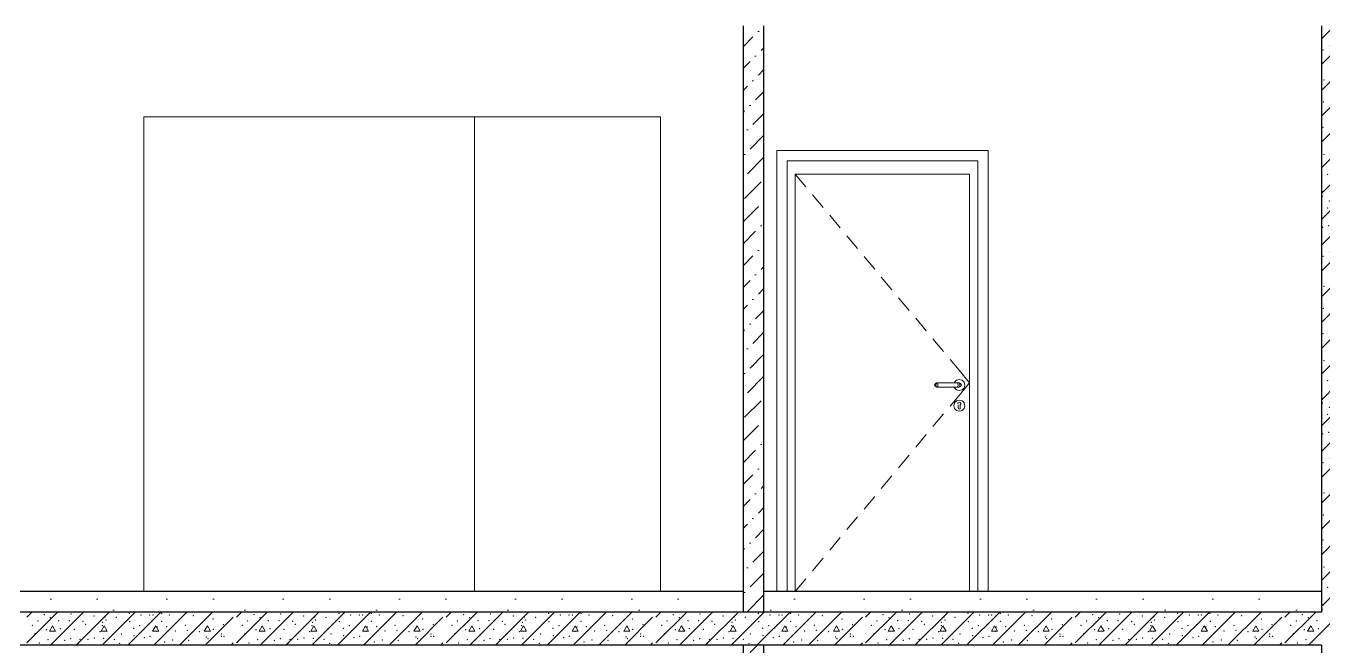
# Model space of a CAD drawing. Header units: millimetres. Extents: x 18162 to 7085488, y 72188 to 247925.
# Drawn here: x 4244242 to 4250516, y 119493 to 122493 of the extents above; entities that cross this region are included whole.
import ezdxf

# ---------------------------------------------------------------- set-up
doc = ezdxf.new("R2010")
doc.units = ezdxf.units.MM
doc.header["$MEASUREMENT"] = 0
doc.layers.add('Archicad Doors', color=7, linetype='Continuous')
doc.layers.add('Structural - Bearing', color=7, linetype='Continuous')
pattern_1 = [(45, (4294986.58, 104752.7), (-106.066, 106.066), [112.5, -37.5, 0, -37.5]), (45, (4294999.84, 104872.03), (-106.066, 106.066), [112.5, -37.5, 0, -37.5])]
pattern_2 = [(0, (4294986.6, 104752.7), (0, 1169.134), [73.125, -601.875]), (0, (4295324.1, 105337.3), (0, 1169.134), [73.125, -601.875]), (60, (4294986.6, 104752.7), (-1012.5, 584.567), [73.125, -601.875]), (60, (4295661.6, 104752.7), (-1012.5, 584.567), [73.125, -601.875]), (120, (4295059.7, 104752.7), (1012.5, 584.567), [73.125, -601.875]), (120, (4295734.7, 104752.7), (1012.5, 584.567), [73.125, -601.875]), (0, (4294986.58, 104865.2), (0, 225), [0, -225, 0, -337.5]), (45, (4295099.08, 104865.2), (-159.099, 159.099), [0, -168.75, 0, -281.25])]

# ---------------------------------------------------------------- blocks, each defined once
blk = doc.blocks.new('*X1306', base_point=(4294986.6, 104752.7))
at = {"layer": 'Structural - Bearing', "color": 7, "linetype": 'Continuous', "lineweight": 9}
for p, q in [((4250513.1, 122304.9), (4250700.9, 122492.7)), ((4250513.1, 122429.9), (4250575.9, 122492.7)), ((4250586.2, 122419.7), (4250571.3, 122393.6)), ((4250601.3, 122393.7), (4250586.2, 122419.7)), ((4250513.1, 122179.9), (4250713.1, 122379.9)), ((4250571.3, 122393.6), (4250601.3, 122393.7)), ((4250513.1, 122054.9), (4250713.1, 122254.9)), ((4250696, 122227), (4250711.2, 122253)), ((4250711.2, 122253), (4250713.1, 122249.6)), ((4250713.1, 122227), (4250696, 122227)), ((4250513.1, 121929.9), (4250713.1, 122129.9)), ((4250586.2, 122086.3), (4250571.3, 122060.3)), ((4250571.3, 122060.3), (4250601.3, 122060.3)), ((4250601.3, 122060.3), (4250586.2, 122086.3)), ((4250513.1, 121804.9), (4250713.1, 122004.9)), ((4250696, 121893.7), (4250711.2, 121919.7)), ((4250711.2, 121919.7), (4250713.1, 121916.3)), ((4250586.2, 121753), (4250713.1, 121879.9)), ((4250713.1, 121893.6), (4250696, 121893.7)), ((4250513.1, 121554.9), (4250711.2, 121753)), ((4250513.1, 121679.9), (4250586.2, 121753)), ((4250586.2, 121753), (4250571.3, 121726.9)), ((4250601.3, 121727), (4250586.2, 121753)), ((4250711.2, 121753), (4250713.1, 121754.9)), ((4250571.3, 121726.9), (4250601.3, 121727)), ((4250513.1, 121429.9), (4250713.1, 121629.9)), ((4250696, 121560.3), (4250711.2, 121586.3)), ((4250713.1, 121560.3), (4250696, 121560.3)), ((4250711.2, 121586.3), (4250713.1, 121582.9)), ((4250513.1, 121304.9), (4250713.1, 121504.9)), ((4250586.2, 121419.7), (4250571.3, 121393.6)), ((4250601.3, 121393.6), (4250586.2, 121419.7)), ((4250513.1, 121179.9), (4250713.1, 121379.9)), ((4250571.3, 121393.6), (4250601.3, 121393.6)), ((4250513.1, 121054.9), (4250713.1, 121254.9)), ((4250696, 121227), (4250711.2, 121253)), ((4250713.1, 121227), (4250696, 121227)), ((4250711.2, 121253), (4250713.1, 121249.6)), ((4250513.1, 120929.9), (4250713.1, 121129.9)), ((4250586.2, 121086.3), (4250571.3, 121060.3)), ((4250571.3, 121060.3), (4250601.3, 121060.3)), ((4250601.3, 121060.3), (4250586.2, 121086.3)), ((4250513.1, 120804.9), (4250713.1, 121004.9)), ((4250696, 120893.6), (4250711.2, 120919.7)), ((4250711.2, 120919.7), (4250713.1, 120916.3)), ((4250586.2, 120753), (4250713.1, 120879.9)), ((4250713.1, 120893.6), (4250696, 120893.6)), ((4250513.1, 120554.9), (4250711.2, 120753)), ((4250513.1, 120679.9), (4250586.2, 120753)), ((4250586.2, 120753), (4250571.3, 120726.9)), ((4250571.3, 120726.9), (4250601.3, 120727)), ((4250601.3, 120727), (4250586.2, 120753)), ((4250711.2, 120753), (4250713.1, 120754.9)), ((4250513.1, 120429.9), (4250713.1, 120629.9)), ((4250696, 120560.3), (4250711.2, 120586.3)), ((4250713.1, 120560.3), (4250696, 120560.3)), ((4250711.2, 120586.3), (4250713.1, 120582.9)), ((4250513.1, 120304.9), (4250713.1, 120504.9)), ((4250586.2, 120419.6), (4250571.3, 120393.6)), ((4250601.3, 120393.6), (4250586.2, 120419.6)), ((4250513.1, 120179.9), (4250713.1, 120379.9)), ((4250571.3, 120393.6), (4250601.3, 120393.6)), ((4250513.1, 120054.9), (4250713.1, 120254.9)), ((4250696, 120227), (4250711.2, 120253)), ((4250713.1, 120226.9), (4250696, 120227)), ((4250711.2, 120253), (4250713.1, 120249.6)), ((4250513.1, 119929.9), (4250713.1, 120129.9)), ((4250586.2, 120086.3), (4250571.3, 120060.3)), ((4250571.3, 120060.3), (4250601.3, 120060.3)), ((4250601.3, 120060.3), (4250586.2, 120086.3)), ((4250513.1, 119804.9), (4250713.1, 120004.9)), ((4250696, 119893.6), (4250711.2, 119919.6)), ((4250711.2, 119919.6), (4250713.1, 119916.3)), ((4250586.2, 119753), (4250713.1, 119879.9)), ((4250713.1, 119893.6), (4250696, 119893.6)), ((4250513.1, 119679.9), (4250586.2, 119752.9)), ((4250586.2, 119753), (4250571.3, 119726.9)), ((4250571.3, 119726.9), (4250601.3, 119726.9)), ((4250601.3, 119726.9), (4250586.2, 119753)), ((4250610.9, 119652.7), (4250711.2, 119752.9)), ((4250711.2, 119753), (4250713.1, 119754.9))]:
    blk.add_line(p, q, dxfattribs=at)
for p in [(4250586.6, 122490.4), (4250659.8, 122486.8), (4250690.9, 122483.3), (4250570.1, 122443.3), (4250608.9, 122426.4), (4250520.9, 122375.8), (4250556.1, 122396.8), (4250595.7, 122368.2), (4250621.9, 122360.7), (4250665.5, 122372.3), (4250666.4, 122399), (4250675.4, 122399.8), (4250579.6, 122334.9), (4250618.4, 122324.2), (4250695.1, 122329.8), (4250525.5, 122230.4), (4250582.7, 122273.1), (4250638.1, 122232.9), (4250665.6, 122288.8), (4250686.1, 122260.3), (4250581.8, 122213.9), (4250629.1, 122202), (4250665.6, 122180.4), (4250701.6, 122216.5), (4250702.1, 122184.7), (4250522.6, 122123.8), (4250557.5, 122116.6), (4250560.4, 122165.4), (4250658.1, 122126.8), (4250689.3, 122106.2), (4250581.3, 122068.2), (4250603.4, 122096.7), (4250618.1, 122086.2), (4250669.3, 122044.3), (4250694.6, 122040.9), (4250520.7, 122001.2), (4250647.4, 121996.9), (4250562.6, 121954.8), (4250575, 121939.3), (4250585.8, 121948.6), (4250655.3, 121925.4), (4250698.9, 121927.2), (4250526.1, 121870.3), (4250612.1, 121911.5), (4250669.4, 121858.7), (4250587.3, 121818.8), (4250646.1, 121846.6), (4250695.5, 121804.9), (4250544.1, 121773.2), (4250631.6, 121768), (4250514.9, 121714.8), (4250517.8, 121688.8), (4250518.3, 121666.2), (4250572, 121677.9), (4250581.8, 121714.8), (4250640.6, 121666.2), (4250641.1, 121714.8), (4250674.6, 121694.2), (4250543.3, 121611.1), (4250550.9, 121644), (4250595.7, 121663), (4250608.9, 121607.3), (4250661.7, 121633.7), (4250686.1, 121659.5), (4250704.8, 121603.8), (4250566.4, 121569.3), (4250621.9, 121593.8), (4250690.9, 121557.4), (4250702.9, 121587.4), (4250519.6, 121516.2), (4250548.4, 121524.3), (4250585.8, 121501.8), (4250586.6, 121490.4), (4250595.1, 121520.3), (4250632.9, 121521.3), (4250659.8, 121486.8), (4250663, 121526.8), (4250690.9, 121483.3), (4250709.3, 121525.5), (4250570.1, 121443.3), (4250608.9, 121426.4), (4250520.9, 121375.8), (4250556.1, 121396.8), (4250595.7, 121368.2), (4250621.9, 121360.7), (4250665.5, 121372.3), (4250666.4, 121399), (4250675.4, 121399.8), (4250579.6, 121334.9), (4250618.4, 121324.2), (4250665.6, 121288.8), (4250695.1, 121329.8), (4250525.5, 121230.4), (4250582.7, 121273.1), (4250638.1, 121232.9), (4250686.1, 121260.3), (4250560.4, 121165.4), (4250581.8, 121213.9), (4250629.1, 121202), (4250665.6, 121180.4), (4250701.6, 121216.5), (4250702.1, 121184.7), (4250522.6, 121123.8), (4250557.5, 121116.6), (4250658.1, 121126.8), (4250689.3, 121106.2), (4250581.3, 121068.2), (4250603.4, 121096.7), (4250618.1, 121086.2), (4250669.3, 121044.3), (4250694.6, 121040.9), (4250520.7, 121001.2), (4250647.4, 120996.9), (4250562.6, 120954.8), (4250575, 120939.3), (4250585.8, 120948.6), (4250612.1, 120911.5), (4250655.3, 120925.4), (4250698.9, 120927.2), (4250526.1, 120870.3), (4250669.4, 120858.7), (4250587.3, 120818.8), (4250646.1, 120846.6), (4250695.5, 120804.9), (4250544.1, 120773.1), (4250631.6, 120768), (4250514.9, 120714.8), (4250517.8, 120688.8), (4250518.3, 120666.2), (4250572, 120677.9), (4250581.8, 120714.8), (4250595.7, 120663), (4250640.6, 120666.2), (4250641.1, 120714.8), (4250674.6, 120694.2), (4250543.3, 120611.1), (4250550.9, 120644), (4250608.9, 120607.3), (4250661.7, 120633.7), (4250686.1, 120659.4), (4250704.8, 120603.8), (4250566.4, 120569.3), (4250621.9, 120593.8), (4250690.9, 120557.4), (4250702.9, 120587.3), (4250519.6, 120516.2), (4250548.4, 120524.2), (4250585.8, 120501.8), (4250586.6, 120490.4), (4250595.1, 120520.3), (4250632.9, 120521.3), (4250659.8, 120486.8), (4250663, 120526.8), (4250690.9, 120483.2), (4250709.3, 120525.5), (4250570.1, 120443.3), (4250608.9, 120426.4), (4250520.9, 120375.8), (4250556.1, 120396.7), (4250595.7, 120368.2), (4250621.9, 120360.7), (4250665.5, 120372.3), (4250666.4, 120399), (4250675.4, 120399.8), (4250579.6, 120334.9), (4250618.4, 120324.2), (4250665.6, 120288.8), (4250695.1, 120329.7), (4250525.5, 120230.4), (4250582.7, 120273.1), (4250638.1, 120232.9), (4250686.1, 120260.2), (4250560.4, 120165.4), (4250581.8, 120213.9), (4250629.1, 120202), (4250665.6, 120180.4), (4250701.6, 120216.5), (4250702.1, 120184.7), (4250522.6, 120123.7), (4250557.5, 120116.6), (4250603.4, 120096.7), (4250658.1, 120126.7), (4250689.3, 120106.2), (4250581.3, 120068.1), (4250618.1, 120086.2), (4250669.3, 120044.3), (4250694.6, 120040.9), (4250520.7, 120001.2), (4250647.4, 119996.9), (4250562.6, 119954.7), (4250575, 119939.3), (4250585.8, 119948.6), (4250612.1, 119911.5), (4250655.3, 119925.4), (4250698.9, 119927.1), (4250526.1, 119870.3), (4250646.1, 119846.6), (4250669.4, 119858.7), (4250587.3, 119818.7), (4250695.5, 119804.8), (4250544.1, 119773.1), (4250631.6, 119768), (4250514.9, 119714.8), (4250517.8, 119688.7), (4250518.3, 119666.2), (4250572, 119677.9), (4250581.8, 119714.8), (4250595.7, 119663), (4250640.6, 119666.2), (4250641.1, 119714.8), (4250674.6, 119694.2), (4250686.1, 119659.4)]:
    blk.add_point(p, dxfattribs=at)
blk = doc.blocks.new('*X1308', base_point=(4294986.6, 104752.7))
at = {"layer": 'Structural - Bearing', "color": 7, "linetype": 'Continuous', "lineweight": 9}
for p, q in [((4244245.4, 119627.9), (4244270.2, 119652.7)), ((4244245.4, 119502.9), (4244395.2, 119652.7)), ((4244360.2, 119492.7), (4244520.2, 119652.7)), ((4244485.2, 119492.7), (4244645.2, 119652.7)), ((4244610.2, 119492.7), (4244770.2, 119652.7)), ((4244735.2, 119492.7), (4244895.2, 119652.7)), ((4244860.2, 119492.7), (4245020.2, 119652.7)), ((4244985.2, 119492.7), (4245145.2, 119652.7)), ((4245110.2, 119492.7), (4245245.4, 119627.9)), ((4245260.5, 119627.9), (4245285.3, 119652.7)), ((4245260.5, 119502.9), (4245410.3, 119652.7)), ((4245375.3, 119492.7), (4245535.3, 119652.7)), ((4245500.3, 119492.7), (4245660.3, 119652.7)), ((4245625.3, 119492.7), (4245785.3, 119652.7)), ((4245750.3, 119492.7), (4245910.3, 119652.7)), ((4245875.3, 119492.7), (4246035.3, 119652.7)), ((4246000.3, 119492.7), (4246160.3, 119652.7)), ((4246125.3, 119492.7), (4246260.5, 119627.9)), ((4246275.7, 119627.9), (4246300.4, 119652.7)), ((4246275.7, 119502.9), (4246425.4, 119652.7)), ((4246390.4, 119492.7), (4246550.4, 119652.7)), ((4246515.4, 119492.7), (4246675.4, 119652.7)), ((4246640.4, 119492.7), (4246800.4, 119652.7)), ((4246765.4, 119492.7), (4246925.4, 119652.7)), ((4246890.4, 119492.7), (4247050.4, 119652.7)), ((4247015.4, 119492.7), (4247175.4, 119652.7)), ((4247140.4, 119492.7), (4247275.7, 119627.9)), ((4247290.8, 119627.9), (4247315.6, 119652.7)), ((4247290.8, 119502.9), (4247440.6, 119652.7)), ((4247405.6, 119492.7), (4247565.6, 119652.7)), ((4247530.6, 119492.7), (4247690.6, 119652.7)), ((4247655.6, 119492.7), (4247815.6, 119652.7)), ((4247780.6, 119492.7), (4247940.6, 119652.7)), ((4247905.6, 119492.7), (4248065.6, 119652.7)), ((4248030.6, 119492.7), (4248190.6, 119652.7)), ((4248155.6, 119492.7), (4248290.8, 119627.9)), ((4248305.9, 119627.9), (4248330.7, 119652.7)), ((4248305.9, 119502.9), (4248455.7, 119652.7)), ((4248420.7, 119492.7), (4248580.7, 119652.7)), ((4248545.7, 119492.7), (4248705.7, 119652.7)), ((4248670.7, 119492.7), (4248830.7, 119652.7)), ((4248795.7, 119492.7), (4248955.7, 119652.7)), ((4248920.7, 119492.7), (4249080.7, 119652.7)), ((4249045.7, 119492.7), (4249205.7, 119652.7)), ((4249170.7, 119492.7), (4249305.9, 119627.9)), ((4249321, 119627.9), (4249345.8, 119652.7)), ((4249321, 119502.9), (4249470.8, 119652.7)), ((4249435.8, 119492.7), (4249595.8, 119652.7)), ((4249560.8, 119492.7), (4249720.8, 119652.7)), ((4249685.8, 119492.7), (4249845.8, 119652.7)), ((4249810.8, 119492.7), (4249970.8, 119652.7)), ((4249935.8, 119492.7), (4250095.8, 119652.7)), ((4250060.8, 119492.7), (4250220.8, 119652.7)), ((4250185.8, 119492.7), (4250321, 119627.9)), ((4250336.2, 119627.9), (4250360.9, 119652.7)), ((4250336.2, 119502.9), (4250485.9, 119652.7)), ((4250450.9, 119492.7), (4250610.9, 119652.7)), ((4244355.3, 119560.3), (4244370.4, 119586.3)), ((4244385.3, 119560.2), (4244355.3, 119560.3)), ((4244370.4, 119586.3), (4244385.3, 119560.2)), ((4244605.3, 119560.3), (4244620.4, 119586.3)), ((4244635.3, 119560.2), (4244605.3, 119560.3)), ((4244620.4, 119586.3), (4244635.3, 119560.2)), ((4244855.3, 119560.3), (4244870.4, 119586.3)), ((4244885.3, 119560.2), (4244855.3, 119560.3)), ((4244870.4, 119586.3), (4244885.3, 119560.2)), ((4245105.3, 119560.3), (4245120.4, 119586.3)), ((4245135.3, 119560.2), (4245105.3, 119560.3)), ((4245120.4, 119586.3), (4245135.3, 119560.2)), ((4245370.4, 119560.3), (4245385.5, 119586.3)), ((4245400.4, 119560.2), (4245370.4, 119560.3)), ((4245385.5, 119586.3), (4245400.4, 119560.2)), ((4245620.4, 119560.3), (4245635.5, 119586.3)), ((4245650.4, 119560.2), (4245620.4, 119560.3)), ((4245635.5, 119586.3), (4245650.4, 119560.2)), ((4245870.4, 119560.3), (4245885.5, 119586.3)), ((4245900.4, 119560.2), (4245870.4, 119560.3)), ((4245885.5, 119586.3), (4245900.4, 119560.2)), ((4246120.4, 119560.3), (4246135.5, 119586.3)), ((4246150.4, 119560.2), (4246120.4, 119560.3)), ((4246135.5, 119586.3), (4246150.4, 119560.2)), ((4246385.5, 119560.3), (4246400.7, 119586.3)), ((4246415.6, 119560.2), (4246385.5, 119560.3)), ((4246400.7, 119586.3), (4246415.6, 119560.2)), ((4246635.5, 119560.3), (4246650.7, 119586.3)), ((4246665.6, 119560.2), (4246635.5, 119560.3)), ((4246650.7, 119586.3), (4246665.6, 119560.2)), ((4246885.5, 119560.3), (4246900.7, 119586.3)), ((4246915.6, 119560.2), (4246885.5, 119560.3)), ((4246900.7, 119586.3), (4246915.6, 119560.2)), ((4247135.5, 119560.3), (4247150.7, 119586.3)), ((4247165.6, 119560.2), (4247135.5, 119560.3)), ((4247150.7, 119586.3), (4247165.6, 119560.2)), ((4247400.7, 119560.3), (4247415.8, 119586.3)), ((4247430.7, 119560.2), (4247400.7, 119560.3)), ((4247415.8, 119586.3), (4247430.7, 119560.2)), ((4247650.7, 119560.3), (4247665.8, 119586.3)), ((4247680.7, 119560.2), (4247650.7, 119560.3)), ((4247665.8, 119586.3), (4247680.7, 119560.2)), ((4247900.7, 119560.3), (4247915.8, 119586.3)), ((4247930.7, 119560.2), (4247900.7, 119560.3)), ((4247915.8, 119586.3), (4247930.7, 119560.2)), ((4248150.7, 119560.3), (4248165.8, 119586.3)), ((4248180.7, 119560.2), (4248150.7, 119560.3)), ((4248165.8, 119586.3), (4248180.7, 119560.2)), ((4248415.8, 119560.3), (4248430.9, 119586.3)), ((4248445.8, 119560.2), (4248415.8, 119560.3)), ((4248430.9, 119586.3), (4248445.8, 119560.2)), ((4248665.8, 119560.3), (4248680.9, 119586.3)), ((4248695.8, 119560.2), (4248665.8, 119560.3)), ((4248680.9, 119586.3), (4248695.8, 119560.2)), ((4248915.8, 119560.3), (4248930.9, 119586.3)), ((4248945.8, 119560.2), (4248915.8, 119560.3)), ((4248930.9, 119586.3), (4248945.8, 119560.2)), ((4249165.8, 119560.3), (4249180.9, 119586.3)), ((4249195.8, 119560.2), (4249165.8, 119560.3)), ((4249180.9, 119586.3), (4249195.8, 119560.2)), ((4249430.9, 119560.3), (4249446, 119586.3)), ((4249460.9, 119560.2), (4249430.9, 119560.3)), ((4249446, 119586.3), (4249460.9, 119560.2)), ((4249680.9, 119560.3), (4249696, 119586.3)), ((4249710.9, 119560.2), (4249680.9, 119560.3)), ((4249696, 119586.3), (4249710.9, 119560.2)), ((4249930.9, 119560.3), (4249946, 119586.3)), ((4249960.9, 119560.2), (4249930.9, 119560.3)), ((4249946, 119586.3), (4249960.9, 119560.2)), ((4250180.9, 119560.3), (4250196, 119586.3)), ((4250210.9, 119560.2), (4250180.9, 119560.3)), ((4250196, 119586.3), (4250210.9, 119560.2)), ((4250446, 119560.3), (4250461.2, 119586.3)), ((4250476.1, 119560.2), (4250446, 119560.3)), ((4250461.2, 119586.3), (4250476.1, 119560.2)), ((4245235.2, 119492.7), (4245245.4, 119502.9)), ((4246250.3, 119492.7), (4246260.5, 119502.9)), ((4247265.4, 119492.7), (4247275.7, 119502.9)), ((4248280.6, 119492.7), (4248290.8, 119502.9)), ((4249295.7, 119492.7), (4249305.9, 119502.9)), ((4250310.8, 119492.7), (4250321, 119502.9))]:
    blk.add_line(p, q, dxfattribs=at)
for p in [(4244300.5, 119610.1), (4244330.1, 119640.1), (4244359.3, 119625.6), (4244400.8, 119611.5), (4244452.5, 119611.1), (4244460.2, 119644), (4244518.2, 119607.2), (4244570.9, 119633.7), (4244614, 119603.8), (4244624.9, 119628.5), (4244629.9, 119614.9), (4244678.9, 119626.9), (4244742.1, 119647), (4244743.8, 119606.8), (4244798.9, 119638.8), (4244841.2, 119637.8), (4244856.7, 119639.3), (4244898.4, 119647), (4244899.1, 119608.5), (4244936.6, 119638.8), (4245052.1, 119634.6), (4245147.2, 119619.2), (4245315.6, 119610.1), (4245345.2, 119640.1), (4245374.4, 119625.6), (4245415.9, 119611.5), (4245467.6, 119611.1), (4245475.3, 119644), (4245533.3, 119607.2), (4245586, 119633.7), (4245629.2, 119603.8), (4245640, 119628.5), (4245645.1, 119614.9), (4245694.1, 119626.9), (4245757.2, 119647), (4245759, 119606.8), (4245814, 119638.8), (4245856.3, 119637.8), (4245871.8, 119639.3), (4245913.5, 119647), (4245914.2, 119608.5), (4245951.8, 119638.8), (4246067.2, 119634.6), (4246162.3, 119619.2), (4246330.7, 119610.1), (4246360.4, 119640.1), (4246389.6, 119625.6), (4246431, 119611.5), (4246482.8, 119611.1), (4246490.4, 119644), (4246548.4, 119607.2), (4246601.2, 119633.7), (4246644.3, 119603.8), (4246655.1, 119628.5), (4246660.2, 119614.9), (4246709.2, 119626.9), (4246772.3, 119647), (4246774.1, 119606.8), (4246829.1, 119638.8), (4246871.5, 119637.8), (4246886.9, 119639.3), (4246928.6, 119647), (4246929.3, 119608.5), (4246966.9, 119638.8), (4247082.4, 119634.6), (4247177.4, 119619.2), (4247345.9, 119610.1), (4247375.5, 119640.1), (4247404.7, 119625.6), (4247446.2, 119611.5), (4247497.9, 119611.1), (4247505.6, 119644), (4247563.6, 119607.2), (4247616.3, 119633.7), (4247659.4, 119603.8), (4247670.2, 119628.5), (4247675.3, 119614.9), (4247724.3, 119626.9), (4247787.5, 119647), (4247789.2, 119606.8), (4247844.2, 119638.8), (4247886.6, 119637.8), (4247902, 119639.3), (4247943.8, 119647), (4247944.5, 119608.5), (4247982, 119638.8), (4248097.5, 119634.6), (4248192.6, 119619.2), (4248361, 119610.1), (4248390.6, 119640.1), (4248419.8, 119625.6), (4248461.3, 119611.5), (4248513, 119611.1), (4248520.7, 119644), (4248578.7, 119607.2), (4248631.4, 119633.7), (4248674.5, 119603.8), (4248685.4, 119628.5), (4248690.4, 119614.9), (4248739.4, 119626.9), (4248802.6, 119647), (4248804.3, 119606.8), (4248859.4, 119638.8), (4248901.7, 119637.8), (4248917.2, 119639.3), (4248958.9, 119647), (4248959.6, 119608.5), (4248997.2, 119638.8), (4249112.6, 119634.6), (4249207.7, 119619.2), (4249376.1, 119610.1), (4249405.7, 119640.1), (4249434.9, 119625.6), (4249476.4, 119611.5), (4249528.1, 119611.1), (4249535.8, 119644), (4249593.8, 119607.2), (4249646.6, 119633.7), (4249689.7, 119603.8), (4249700.5, 119628.5), (4249705.6, 119614.9), (4249754.6, 119626.9), (4249817.7, 119647), (4249819.5, 119606.8), (4249874.5, 119638.8), (4249916.8, 119637.8), (4249932.3, 119639.3), (4249974, 119647), (4249974.7, 119608.5), (4250012.3, 119638.8), (4250127.7, 119634.6), (4250222.8, 119619.2), (4250391.2, 119610.1), (4250420.9, 119640.1), (4250450.1, 119625.6), (4250491.5, 119611.5), (4244273.5, 119588.6), (4244286.4, 119548.1), (4244340.4, 119566.7), (4244408, 119572.5), (4244475.6, 119569.3), (4244531.1, 119593.8), (4244600.1, 119557.4), (4244612.1, 119587.3), (4244691.3, 119573.8), (4244703.6, 119546.1), (4244762.8, 119573.2), (4244764.5, 119538), (4244792.4, 119587.3), (4244833.6, 119591.2), (4244842.8, 119535.2), (4244873.5, 119559), (4244878.7, 119579.6), (4244923.8, 119581.5), (4244965.5, 119560.3), (4245013.8, 119589.2), (4245023.4, 119564.6), (4245081.7, 119557.2), (4245115.6, 119532.6), (4245149.1, 119569.3), (4245187.4, 119546.6), (4245187.5, 119534.8), (4245198.1, 119591.2), (4245201.3, 119535.8), (4245288.6, 119588.6), (4245301.6, 119548.1), (4245355.5, 119566.7), (4245423.1, 119572.5), (4245490.8, 119569.3), (4245546.2, 119593.8), (4245615.3, 119557.4), (4245627.3, 119587.3), (4245706.4, 119573.8), (4245718.7, 119546.1), (4245777.9, 119573.2), (4245779.6, 119538), (4245807.5, 119587.3), (4245848.8, 119591.2), (4245858, 119535.2), (4245888.7, 119559), (4245893.8, 119579.6), (4245939, 119581.5), (4245980.6, 119560.3), (4246028.9, 119589.2), (4246038.5, 119564.6), (4246096.9, 119557.2), (4246130.7, 119532.6), (4246164.3, 119569.3), (4246202.5, 119546.6), (4246202.6, 119534.8), (4246213.2, 119591.2), (4246216.4, 119535.8), (4246303.7, 119588.6), (4246316.7, 119548.1), (4246370.7, 119566.7), (4246438.3, 119572.5), (4246505.9, 119569.3), (4246561.4, 119593.8), (4246630.4, 119557.4), (4246642.4, 119587.3), (4246721.6, 119573.8), (4246733.8, 119546.1), (4246793.1, 119573.2), (4246794.8, 119538), (4246822.7, 119587.3), (4246863.9, 119591.2), (4246873.1, 119535.2), (4246903.8, 119559), (4246909, 119579.6), (4246954.1, 119581.5), (4246995.7, 119560.3), (4247044, 119589.2), (4247053.7, 119564.6), (4247112, 119557.2), (4247145.9, 119532.6), (4247179.4, 119569.3), (4247217.6, 119546.6), (4247217.7, 119534.8), (4247228.3, 119591.2), (4247231.5, 119535.8), (4247318.8, 119588.6), (4247331.8, 119548.1), (4247385.8, 119566.7), (4247453.4, 119572.5), (4247521, 119569.3), (4247576.5, 119593.8), (4247645.5, 119557.4), (4247657.5, 119587.3), (4247736.7, 119573.8), (4247748.9, 119546.1), (4247808.2, 119573.2), (4247809.9, 119538), (4247837.8, 119587.3), (4247879, 119591.2), (4247888.2, 119535.2), (4247918.9, 119559), (4247924.1, 119579.6), (4247969.2, 119581.5), (4248010.8, 119560.3), (4248059.1, 119589.2), (4248068.8, 119564.6), (4248127.1, 119557.2), (4248161, 119532.6), (4248194.5, 119569.3), (4248232.7, 119546.6), (4248232.9, 119534.8), (4248243.4, 119591.2), (4248246.6, 119535.8), (4248334, 119588.6), (4248346.9, 119548.1), (4248400.9, 119566.7), (4248468.5, 119572.5), (4248536.1, 119569.3), (4248591.6, 119593.8), (4248660.6, 119557.4), (4248672.6, 119587.3), (4248751.8, 119573.8), (4248764.1, 119546.1), (4248823.3, 119573.2), (4248825, 119538), (4248852.9, 119587.3), (4248894.1, 119591.2), (4248903.4, 119535.2), (4248934.1, 119559), (4248939.2, 119579.6), (4248984.3, 119581.5), (4249026, 119560.3), (4249074.3, 119589.2), (4249083.9, 119564.6), (4249142.2, 119557.2), (4249176.1, 119532.6), (4249209.6, 119569.3), (4249247.9, 119546.6), (4249248, 119534.8), (4249258.6, 119591.2), (4249261.8, 119535.8), (4249349.1, 119588.6), (4249362.1, 119548.1), (4249416, 119566.7), (4249483.7, 119572.5), (4249551.3, 119569.3), (4249606.8, 119593.8), (4249675.8, 119557.4), (4249687.8, 119587.3), (4249766.9, 119573.8), (4249779.2, 119546.1), (4249838.4, 119573.2), (4249840.1, 119538), (4249868, 119587.3), (4249909.3, 119591.2), (4249918.5, 119535.2), (4249949.2, 119559), (4249954.3, 119579.6), (4249999.5, 119581.5), (4250041.1, 119560.3), (4250089.4, 119589.2), (4250099, 119564.6), (4250157.4, 119557.2), (4250191.2, 119532.6), (4250224.8, 119569.3), (4250263, 119546.6), (4250263.1, 119534.8), (4250273.7, 119591.2), (4250276.9, 119535.8), (4250364.2, 119588.6), (4250377.2, 119548.1), (4250431.2, 119566.7), (4250498.8, 119572.5), (4244306.5, 119503.3), (4244347.9, 119518.8), (4244428.8, 119516.1), (4244457.6, 119524.2), (4244495.1, 119501.8), (4244504.3, 119520.3), (4244542.2, 119521.3), (4244572.2, 119526.8), (4244618.6, 119525.5), (4244669.7, 119520), (4244696.2, 119500.5), (4244815.2, 119529.1), (4244913, 119507.1), (4244952.5, 119517.2), (4245029.7, 119515.7), (4245122.4, 119523.4), (4245321.6, 119503.3), (4245363.1, 119518.8), (4245444, 119516.1), (4245472.7, 119524.2), (4245510.2, 119501.8), (4245519.4, 119520.3), (4245557.3, 119521.3), (4245587.3, 119526.8), (4245633.7, 119525.5), (4245684.8, 119520), (4245711.4, 119500.5), (4245830.4, 119529.1), (4245928.2, 119507.1), (4245967.6, 119517.2), (4246044.9, 119515.7), (4246137.6, 119523.4), (4246336.8, 119503.3), (4246378.2, 119518.8), (4246459.1, 119516.1), (4246487.9, 119524.2), (4246525.3, 119501.8), (4246534.6, 119520.3), (4246572.4, 119521.3), (4246602.5, 119526.8), (4246648.8, 119525.5), (4246699.9, 119520), (4246726.5, 119500.5), (4246845.5, 119529.1), (4246943.3, 119507.1), (4246982.7, 119517.2), (4247060, 119515.7), (4247152.7, 119523.4), (4247351.9, 119503.3), (4247393.3, 119518.8), (4247474.2, 119516.1), (4247503, 119524.2), (4247540.4, 119501.8), (4247549.7, 119520.3), (4247587.5, 119521.3), (4247617.6, 119526.8), (4247663.9, 119525.5), (4247715, 119520), (4247741.6, 119500.5), (4247860.6, 119529.1), (4247958.4, 119507.1), (4247997.8, 119517.2), (4248075.1, 119515.7), (4248167.8, 119523.4), (4248367, 119503.3), (4248408.5, 119518.8), (4248489.3, 119516.1), (4248518.1, 119524.2), (4248555.6, 119501.8), (4248564.8, 119520.3), (4248602.7, 119521.3), (4248632.7, 119526.8), (4248679.1, 119525.5), (4248730.2, 119520), (4248756.8, 119500.5), (4248875.7, 119529.1), (4248973.5, 119507.1), (4249013, 119517.2), (4249090.2, 119515.7), (4249183, 119523.4), (4249382.2, 119503.3), (4249423.6, 119518.8), (4249504.5, 119516.1), (4249533.2, 119524.2), (4249570.7, 119501.8), (4249580, 119520.3), (4249617.8, 119521.3), (4249647.8, 119526.8), (4249694.2, 119525.5), (4249745.3, 119520), (4249771.9, 119500.5), (4249890.9, 119529.1), (4249988.7, 119507.1), (4250028.1, 119517.2), (4250105.4, 119515.7), (4250198.1, 119523.4), (4250397.3, 119503.3), (4250438.7, 119518.8)]:
    blk.add_point(p, dxfattribs=at)

msp = doc.modelspace()

# ---------------------------------------------------------------- hatches: boundary and pattern name
at = {"layer": 'Structural - Bearing', "linetype": 'Continuous', "lineweight": 9}
h = msp.add_hatch(dxfattribs=at)
h.set_pattern_fill('Dot___Dashed_0003', style=0, pattern_type=2)
h.set_pattern_definition(pattern_1)
h.paths.add_polyline_path([(4247813.1, 122492.7), (4247713.1, 122492.7), (4247713.1, 119652.7), (4247813.1, 119652.7)])
h = msp.add_hatch(dxfattribs=at)
h.set_pattern_fill('Lightweight_Concrete_0003', style=0, pattern_type=2)
h.set_pattern_definition(pattern_2)
h.paths.add_polyline_path([(4244213.1, 119652.7), (4247713.1, 119652.7), (4247713.1, 119752.7), (4244213.1, 119752.7)])
h = msp.add_hatch(dxfattribs=at)
h.set_pattern_fill('Lightweight_Concrete_0003', style=0, pattern_type=2)
h.set_pattern_definition(pattern_2)
h.paths.add_polyline_path([(4247813.1, 119652.7), (4250513.1, 119652.7), (4250513.1, 119752.7), (4247813.1, 119752.7)])
h = msp.add_hatch(dxfattribs=at)
h.set_pattern_fill('Dot___Dashed_0003', style=0, pattern_type=2)
h.set_pattern_definition(pattern_1)
h.paths.add_polyline_path([(4247813.1, 119492.7), (4247713.1, 119492.7), (4247713.1, 116652.7), (4247813.1, 116652.7)])

# ---------------------------------------------------------------- linework, layer by layer
at = {"layer": 'Archicad Doors', "color": 7, "linetype": 'Continuous', "lineweight": 9}
for p, q in [((4244813.1, 119752.7), (4244813.1, 122052.7)), ((4244813.1, 122052.7), (4247313.1, 122052.7)), ((4247313.1, 122052.7), (4247313.1, 119752.7)), ((4247876.1, 119752.7), (4247876.1, 121889.7)), ((4247876.1, 121889.7), (4248900.1, 121889.7)), ((4248900.1, 121889.7), (4248900.1, 119752.7)), ((4247926.1, 121839.7), (4247926.1, 119752.7)), ((4248850.1, 121839.7), (4247926.1, 121839.7)), ((4248850.1, 119752.7), (4248850.1, 121839.7)), ((4247966.1, 121774.7), (4248017.4, 121713.3)), ((4248810.1, 121774.7), (4247966.1, 121774.7)), ((4247966.1, 121774.7), (4247966.1, 119752.7)), ((4248810.1, 119752.7), (4248810.1, 121774.7)), ((4248049.4, 121674.9), (4248100.7, 121613.5)), ((4248132.7, 121575.1), (4248184, 121513.7)), ((4248216, 121475.3), (4248267.3, 121413.9)), ((4248299.3, 121375.5), (4248350.6, 121314.1)), ((4248382.7, 121275.7), (4248433.9, 121214.3)), ((4248466, 121175.9), (4248517.2, 121114.5)), ((4248549.3, 121076.1), (4248600.5, 121014.7)), ((4248632.6, 120976.3), (4248683.9, 120914.9)), ((4248715.9, 120876.5), (4248758.8, 120825.1)), ((4248758.8, 120825.1), (4248810.1, 120763.7)), ((4248643, 120759.8), (4248640.1, 120752.7)), ((4248640.1, 120752.7), (4248643, 120745.6)), ((4248644.6, 120759.8), (4248641.8, 120752.7)), ((4248641.8, 120752.7), (4248644.6, 120745.6)), ((4248650.1, 120762.7), (4248643, 120759.8)), ((4248643, 120745.6), (4248650.1, 120742.7)), ((4248649.4, 120759.8), (4248647.3, 120752.7)), ((4248647.3, 120752.7), (4248649.4, 120745.6)), ((4248651.2, 120762.7), (4248650.1, 120762.7)), ((4248651.2, 120742.7), (4248650.1, 120742.7)), ((4248654.5, 120762.7), (4248651.2, 120762.7)), ((4248654.5, 120742.7), (4248651.2, 120742.7)), ((4248659.4, 120762.7), (4248654.5, 120762.7)), ((4248659.4, 120742.7), (4248654.5, 120742.7)), ((4248656.6, 120759.8), (4248655.5, 120752.7)), ((4248655.5, 120752.7), (4248656.6, 120745.6)), ((4248665.1, 120762.7), (4248659.4, 120762.7)), ((4248665.1, 120742.7), (4248659.4, 120742.7)), ((4248745.1, 120762.7), (4248665.1, 120762.7)), ((4248745.1, 120742.7), (4248665.1, 120742.7)), ((4248735.8, 120762.7), (4248736.7, 120766.2)), ((4248736.7, 120739.2), (4248735.8, 120742.7)), ((4248736.7, 120766.2), (4248746.6, 120776.1)), ((4248746.6, 120729.3), (4248736.7, 120739.2)), ((4248750.8, 120762.7), (4248745.1, 120762.7)), ((4248750.8, 120742.7), (4248745.1, 120742.7)), ((4248746.6, 120776.1), (4248760.1, 120779.7)), ((4248760.1, 120725.7), (4248746.6, 120729.3)), ((4248755.7, 120762.7), (4248750.8, 120762.7)), ((4248755.7, 120742.7), (4248750.8, 120742.7)), ((4248753.6, 120759.8), (4248754.7, 120752.7)), ((4248754.7, 120752.7), (4248753.6, 120745.6)), ((4248759, 120762.7), (4248755.7, 120762.7)), ((4248759, 120742.7), (4248755.7, 120742.7)), ((4248758.8, 120702.3), (4248810.1, 120763.7)), ((4248760.1, 120762.7), (4248759, 120762.7)), ((4248760.1, 120742.7), (4248759, 120742.7)), ((4248760.1, 120779.7), (4248773.6, 120776.1)), ((4248760.1, 120762.7), (4248767.2, 120759.8)), ((4248767.2, 120745.6), (4248760.1, 120742.7)), ((4248773.6, 120729.3), (4248760.1, 120725.7)), ((4248760.8, 120759.8), (4248762.9, 120752.7)), ((4248762.9, 120752.7), (4248760.8, 120745.6)), ((4248765.6, 120759.8), (4248768.4, 120752.7)), ((4248768.4, 120752.7), (4248765.6, 120745.6)), ((4248767.2, 120759.8), (4248770.1, 120752.7)), ((4248770.1, 120752.7), (4248767.2, 120745.6)), ((4248773.6, 120776.1), (4248783.5, 120766.2)), ((4248783.5, 120739.2), (4248773.6, 120729.3)), ((4248783.5, 120766.2), (4248787.1, 120752.7)), ((4248787.1, 120752.7), (4248783.5, 120739.2)), ((4248715.9, 120650.9), (4248758.8, 120702.3)), ((4248733.1, 120652.7), (4248736.7, 120666.2)), ((4248736.7, 120666.2), (4248746.6, 120676.1)), ((4248746.6, 120676.1), (4248760.1, 120679.7)), ((4248752.6, 120662.4), (4248753.4, 120664.3)), ((4248753.4, 120664.3), (4248754.7, 120667.8)), ((4248754.7, 120667.8), (4248760.1, 120670.1)), ((4248760.1, 120679.7), (4248773.6, 120676.1)), ((4248760.1, 120670.1), (4248765.5, 120667.8)), ((4248767.6, 120662.4), (4248765.1, 120657.1)), ((4248765.5, 120667.8), (4248766.8, 120664.3)), ((4248766.8, 120664.3), (4248767.6, 120662.4)), ((4248773.6, 120676.1), (4248783.5, 120666.2)), ((4248783.5, 120666.2), (4248787.1, 120652.7)), ((4248632.6, 120551.1), (4248683.9, 120612.5)), ((4248736.7, 120639.2), (4248733.1, 120652.7)), ((4248746.6, 120629.3), (4248736.7, 120639.2)), ((4248760.1, 120625.7), (4248746.6, 120629.3)), ((4248755.1, 120655.6), (4248755.1, 120657.1)), ((4248755.1, 120655.6), (4248755.1, 120652.7)), ((4248755.1, 120652.7), (4248755.1, 120649.8)), ((4248755.1, 120649.8), (4248755.1, 120644)), ((4248755.1, 120644), (4248755.1, 120640.2)), ((4248756.6, 120636.7), (4248755.1, 120640.2)), ((4248760.1, 120635.2), (4248756.6, 120636.7)), ((4248763.6, 120636.7), (4248760.1, 120635.2)), ((4248773.6, 120629.3), (4248760.1, 120625.7)), ((4248765.1, 120640.2), (4248763.6, 120636.7)), ((4248765.1, 120657.1), (4248765.1, 120655.6)), ((4248765.1, 120655.6), (4248765.1, 120652.7)), ((4248765.1, 120652.7), (4248765.1, 120649.8)), ((4248765.1, 120649.8), (4248765.1, 120644)), ((4248765.1, 120644), (4248765.1, 120640.2)), ((4248783.5, 120639.2), (4248773.6, 120629.3)), ((4248787.1, 120652.7), (4248783.5, 120639.2)), ((4248549.3, 120451.3), (4248600.5, 120512.7)), ((4248466, 120351.5), (4248517.2, 120412.9)), ((4248382.7, 120251.7), (4248433.9, 120313.1)), ((4248299.3, 120151.9), (4248350.6, 120213.3)), ((4248216, 120052.1), (4248267.3, 120113.5)), ((4248132.7, 119952.3), (4248184, 120013.7)), ((4248049.4, 119852.5), (4248100.7, 119913.9)), ((4247966.1, 119752.7), (4248017.4, 119814.1))]:
    msp.add_line(p, q, dxfattribs=at)
at = {"layer": 'Structural - Bearing', "color": 7, "linetype": 'Continuous', "lineweight": 25}
for p, q in [((4247713.1, 122492.7), (4247713.1, 119752.7)), ((4247813.1, 122492.7), (4247813.1, 119752.7)), ((4250513.1, 122492.7), (4250513.1, 119752.7)), ((4247713.1, 119752.7), (4244213.1, 119752.7)), ((4247713.1, 119752.7), (4247713.1, 119652.7)), ((4247813.1, 119752.7), (4247813.1, 119652.7)), ((4250513.1, 119752.7), (4247813.1, 119752.7)), ((4250513.1, 119752.7), (4250513.1, 119652.7)), ((4247713.1, 119492.7), (4244213.1, 119492.7)), ((4247713.1, 119492.7), (4247713.1, 116752.7)), ((4247813.1, 119492.7), (4247713.1, 119492.7)), ((4247813.1, 119492.7), (4247813.1, 116752.7)), ((4250513.1, 119492.7), (4247813.1, 119492.7)), ((4250513.1, 119492.7), (4250513.1, 116752.7))]:
    msp.add_line(p, q, dxfattribs=at)
at = {"layer": 'Structural - Bearing', "color": 7, "linetype": 'Continuous', "lineweight": 9}
msp.add_line((4246413.1, 119752.7), (4246413.1, 122052.7), dxfattribs=at)
at = {"layer": 'Structural - Bearing', "color": 7, "linetype": 'Continuous', "lineweight": 25, "flags": 128}
msp.add_lwpolyline([(4250513.1, 119652.7), (4247813.1, 119652.7), (4247713.1, 119652.7), (4244213.1, 119652.7)], dxfattribs=at)

# ---------------------------------------------------------------- block references
at = {"layer": 'Structural - Bearing', "lineweight": 0}
for name in ['*X1306', '*X1308']:
    msp.add_blockref(name, (4294986.6, 104752.7), dxfattribs=at)

doc.saveas('drawing.dxf')
